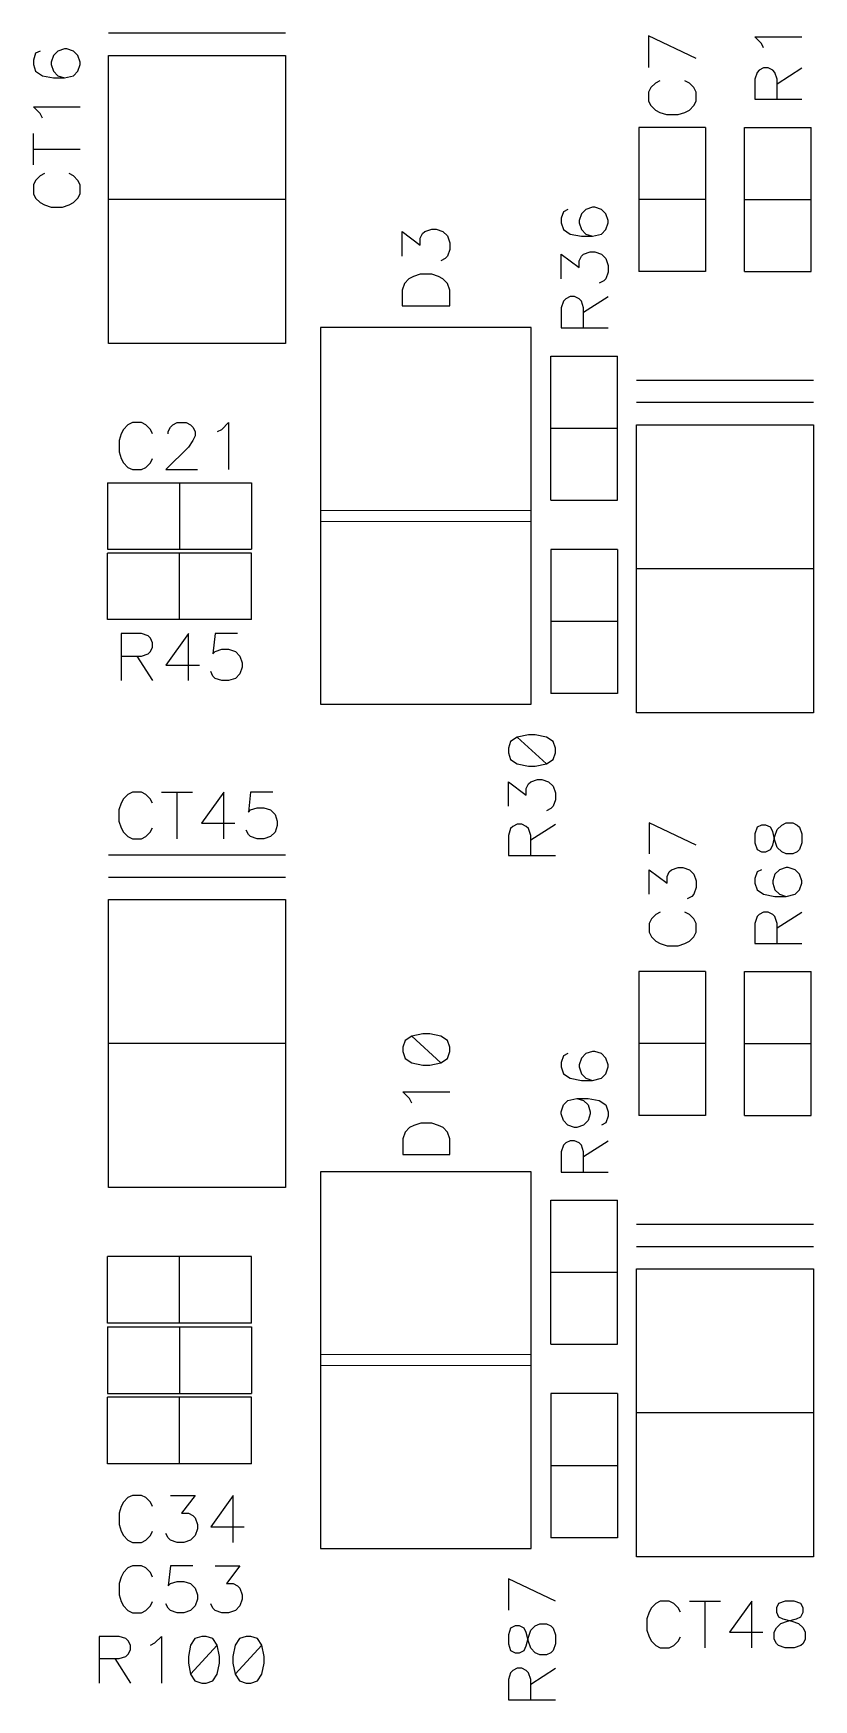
# Model space of a CAD drawing. Extents: x 295 to 953, y 10 to 290.
# Drawn here: x 788 to 819, y 157.2 to 223.4 of the extents above; entities that cross this region are included whole.
import ezdxf

# ---------------------------------------------------------------- set-up
doc = ezdxf.new("R2010")
doc.units = 0
doc.header["$LTSCALE"] = 5
doc.header["$MEASUREMENT"] = 0
doc.layers.add('DV-DPO-A6_BSK', color=2, linetype='CONTINUOUS')

msp = doc.modelspace()

# ---------------------------------------------------------------- linework, layer by layer
at = {"layer": 'DV-DPO-A6_BSK', "color": 7}
for p, q in [((798.022, 223.402), (790.987, 223.402)), ((814.311, 222.407), (812.428, 223.307)), ((812.428, 223.307), (812.428, 222.05)), ((816.909, 223), (816.641, 223.268)), ((816.641, 223.268), (818.507, 223.268)), ((788.098, 222.609), (788.008, 222.34)), ((788.276, 222.692), (788.098, 222.609)), ((788.807, 222.519), (788.718, 222.251)), ((788.986, 222.692), (788.807, 222.519)), ((789.249, 222.782), (788.986, 222.692)), ((789.338, 222.782), (789.249, 222.782)), ((789.601, 222.692), (789.338, 222.782)), ((789.78, 222.519), (789.601, 222.692)), ((789.869, 222.251), (789.78, 222.519)), ((790.987, 211.086), (790.987, 222.525)), ((790.987, 222.525), (798.022, 222.525)), ((798.022, 222.525), (798.022, 211.086)), ((816.993, 222.826), (816.909, 223)), ((788.008, 222.34), (788.008, 222.161)), ((788.008, 222.161), (788.098, 221.899)), ((788.098, 221.899), (788.366, 221.72)), ((788.366, 221.72), (788.807, 221.631)), ((788.718, 222.251), (788.718, 222.161)), ((788.718, 222.161), (788.807, 221.899)), ((788.807, 221.899), (788.986, 221.72)), ((788.986, 221.72), (789.249, 221.631)), ((789.249, 221.631), (789.601, 221.72)), ((789.601, 221.72), (789.78, 221.899)), ((789.78, 221.899), (789.869, 222.161)), ((789.869, 222.161), (789.869, 222.251)), ((816.73, 221.849), (816.641, 221.58)), ((816.82, 221.938), (816.73, 221.849)), ((816.993, 222.027), (816.82, 221.938)), ((817.172, 222.027), (816.993, 222.027)), ((817.351, 221.938), (817.172, 222.027)), ((817.44, 221.849), (817.351, 221.938)), ((817.53, 221.58), (817.44, 221.849)), ((817.53, 221.402), (818.507, 222.027)), ((788.807, 221.631), (789.249, 221.631)), ((812.517, 221.245), (812.428, 221.066)), ((812.428, 221.066), (812.428, 220.709)), ((812.696, 221.424), (812.517, 221.245)), ((812.875, 221.513), (812.696, 221.424)), ((814.043, 221.424), (813.864, 221.513)), ((814.221, 221.245), (814.043, 221.424)), ((814.311, 221.066), (814.221, 221.245)), ((814.311, 220.709), (814.311, 221.066)), ((816.641, 221.58), (816.641, 220.781)), ((817.53, 220.781), (817.53, 221.58)), ((788.276, 220.217), (788.008, 220.485)), ((788.008, 220.485), (789.869, 220.485)), ((812.428, 220.709), (812.517, 220.53)), ((812.517, 220.53), (812.696, 220.351)), ((814.043, 220.351), (814.221, 220.53)), ((814.221, 220.53), (814.311, 220.709)), ((816.641, 220.781), (818.507, 220.781)), ((788.366, 220.038), (788.276, 220.217)), ((812.696, 220.351), (812.875, 220.262)), ((812.875, 220.262), (813.143, 220.172)), ((813.143, 220.172), (813.596, 220.172)), ((813.596, 220.172), (813.864, 220.262)), ((813.864, 220.262), (814.043, 220.351)), ((788.008, 218.183), (788.008, 219.423)), ((812.042, 219.664), (812.042, 213.942)), ((814.685, 219.664), (812.042, 219.664)), ((814.685, 219.664), (814.685, 213.942)), ((816.233, 213.942), (816.233, 219.664)), ((816.233, 219.664), (818.876, 219.664)), ((818.876, 213.942), (818.876, 219.664)), ((788.008, 218.803), (789.869, 218.803)), ((788.455, 217.831), (788.276, 217.741)), ((789.601, 217.741), (789.427, 217.831)), ((788.098, 217.563), (788.008, 217.389)), ((788.008, 217.389), (788.008, 217.032)), ((788.276, 217.741), (788.098, 217.563)), ((789.78, 217.563), (789.601, 217.741)), ((789.869, 217.389), (789.78, 217.563)), ((789.869, 217.032), (789.869, 217.389)), ((788.008, 217.032), (788.098, 216.858)), ((788.098, 216.858), (788.276, 216.68)), ((788.276, 216.68), (788.455, 216.59)), ((788.455, 216.59), (788.718, 216.501)), ((788.718, 216.501), (789.159, 216.501)), ((789.159, 216.501), (789.427, 216.59)), ((789.427, 216.59), (789.601, 216.68)), ((789.601, 216.68), (789.78, 216.858)), ((789.78, 216.858), (789.869, 217.032)), ((798.022, 216.803), (790.987, 216.803)), ((810.198, 216.495), (809.935, 216.406)), ((810.287, 216.495), (810.198, 216.495)), ((810.556, 216.406), (810.287, 216.495)), ((814.685, 216.803), (812.042, 216.803)), ((816.233, 216.803), (818.876, 216.803)), ((809.047, 216.316), (808.958, 216.054)), ((808.958, 216.054), (808.958, 215.875)), ((808.958, 215.875), (809.047, 215.607)), ((809.226, 216.406), (809.047, 216.316)), ((809.757, 216.227), (809.667, 215.964)), ((809.667, 215.964), (809.667, 215.875)), ((809.667, 215.875), (809.757, 215.607)), ((809.935, 216.406), (809.757, 216.227)), ((810.735, 216.227), (810.556, 216.406)), ((810.824, 215.964), (810.735, 216.227)), ((810.735, 215.607), (810.824, 215.875)), ((810.824, 215.875), (810.824, 215.964)), ((802.649, 214.545), (802.649, 215.534)), ((802.649, 215.534), (803.364, 214.992)), ((803.364, 215.266), (803.453, 215.445)), ((803.364, 214.992), (803.364, 215.266)), ((803.453, 215.445), (803.543, 215.534)), ((803.543, 215.534), (803.817, 215.624)), ((803.817, 215.624), (803.995, 215.624)), ((803.995, 215.624), (804.264, 215.534)), ((804.264, 215.534), (804.442, 215.355)), ((804.442, 215.355), (804.532, 215.081)), ((809.047, 215.607), (809.31, 215.428)), ((809.31, 215.428), (809.757, 215.344)), ((809.757, 215.607), (809.935, 215.428)), ((809.757, 215.344), (810.198, 215.344)), ((809.935, 215.428), (810.198, 215.344)), ((810.198, 215.344), (810.556, 215.428)), ((810.556, 215.428), (810.735, 215.607)), ((804.353, 214.456), (804.174, 214.366)), ((804.442, 214.545), (804.353, 214.456)), ((804.532, 214.813), (804.442, 214.545)), ((804.532, 215.081), (804.532, 214.813)), ((808.958, 213.657), (808.958, 214.629)), ((808.958, 214.629), (809.667, 214.098)), ((809.667, 214.366), (809.757, 214.545)), ((809.757, 214.545), (809.846, 214.629)), ((809.846, 214.629), (810.109, 214.718)), ((810.109, 214.718), (810.287, 214.718)), ((810.287, 214.718), (810.556, 214.629)), ((810.556, 214.629), (810.735, 214.456)), ((810.735, 214.456), (810.824, 214.187)), ((803.364, 213.83), (803.096, 213.74)), ((803.817, 213.83), (803.364, 213.83)), ((804.085, 213.74), (803.817, 213.83)), ((809.667, 214.098), (809.667, 214.366)), ((810.824, 213.919), (810.735, 213.657)), ((810.824, 214.187), (810.824, 213.919)), ((814.685, 213.942), (812.042, 213.942)), ((816.233, 213.942), (818.876, 213.942)), ((802.738, 213.472), (802.649, 213.204)), ((802.649, 213.204), (802.649, 212.578)), ((802.917, 213.651), (802.738, 213.472)), ((803.096, 213.74), (802.917, 213.651)), ((804.264, 213.651), (804.085, 213.74)), ((804.442, 213.472), (804.264, 213.651)), ((804.532, 213.204), (804.442, 213.472)), ((804.532, 212.578), (804.532, 213.204)), ((810.645, 213.567), (810.466, 213.478)), ((810.735, 213.657), (810.645, 213.567)), ((802.649, 212.578), (804.532, 212.578)), ((809.047, 212.768), (808.958, 212.5)), ((808.958, 212.5), (808.958, 211.701)), ((809.136, 212.857), (809.047, 212.768)), ((809.31, 212.947), (809.136, 212.857)), ((809.488, 212.947), (809.31, 212.947)), ((809.667, 212.857), (809.488, 212.947)), ((809.757, 212.768), (809.667, 212.857)), ((809.846, 212.5), (809.757, 212.768)), ((809.846, 212.321), (810.824, 212.947)), ((809.846, 211.701), (809.846, 212.5)), ((799.402, 211.712), (799.402, 196.753)), ((807.767, 211.712), (799.402, 211.712)), ((807.767, 196.753), (807.767, 211.712)), ((808.958, 211.701), (810.824, 211.701)), ((798.022, 211.086), (790.987, 211.086)), ((808.55, 204.861), (808.55, 210.583)), ((808.55, 210.583), (811.193, 210.583)), ((811.193, 204.861), (811.193, 210.583)), ((818.977, 209.616), (811.942, 209.616)), ((818.977, 208.734), (811.942, 208.734)), ((791.763, 207.851), (791.584, 207.672)), ((791.942, 207.94), (791.763, 207.851)), ((792.294, 207.94), (791.942, 207.94)), ((792.473, 207.851), (792.294, 207.94)), ((792.652, 207.672), (792.473, 207.851)), ((793.451, 207.761), (793.54, 207.851)), ((793.54, 207.851), (793.719, 207.94)), ((793.719, 207.94), (794.071, 207.94)), ((794.071, 207.94), (794.25, 207.851)), ((794.25, 207.851), (794.339, 207.761)), ((795.49, 207.672), (795.759, 207.94)), ((795.759, 207.94), (795.759, 206.074)), ((811.942, 196.418), (811.942, 207.856)), ((811.942, 207.856), (818.977, 207.856)), ((818.977, 207.856), (818.977, 196.418)), ((791.495, 207.493), (791.411, 207.23)), ((791.411, 207.23), (791.411, 206.783)), ((791.584, 207.672), (791.495, 207.493)), ((792.741, 207.493), (792.652, 207.672)), ((793.361, 207.582), (793.451, 207.761)), ((793.361, 207.493), (793.361, 207.582)), ((794.339, 207.23), (794.161, 206.962)), ((794.339, 207.761), (794.429, 207.582)), ((794.429, 207.409), (794.339, 207.23)), ((794.429, 207.582), (794.429, 207.409)), ((795.317, 207.582), (795.49, 207.672)), ((808.55, 207.722), (811.193, 207.722)), ((791.411, 206.783), (791.495, 206.521)), ((791.495, 206.521), (791.584, 206.342)), ((792.652, 206.342), (792.741, 206.521)), ((794.161, 206.962), (793.272, 206.074)), ((791.584, 206.342), (791.763, 206.163)), ((791.763, 206.163), (791.942, 206.074)), ((791.942, 206.074), (792.294, 206.074)), ((792.294, 206.074), (792.473, 206.163)), ((792.473, 206.163), (792.652, 206.342)), ((793.272, 206.074), (794.518, 206.074)), ((790.947, 205.554), (796.664, 205.554)), ((790.947, 205.554), (790.947, 202.911)), ((793.803, 205.554), (793.803, 202.911)), ((796.664, 205.554), (796.664, 202.911)), ((808.55, 204.861), (811.193, 204.861)), ((807.762, 204.442), (799.402, 204.453)), ((807.767, 204.012), (799.402, 204)), ((790.947, 202.911), (796.664, 202.911)), ((796.664, 202.76), (790.947, 202.76)), ((790.947, 200.117), (790.947, 202.76)), ((793.803, 200.117), (793.803, 202.76)), ((796.664, 200.117), (796.664, 202.76)), ((808.55, 202.9), (808.55, 197.178)), ((811.193, 202.9), (808.55, 202.9)), ((811.193, 202.9), (811.193, 197.178)), ((818.977, 202.134), (811.942, 202.134)), ((796.664, 200.117), (790.947, 200.117)), ((811.193, 200.039), (808.55, 200.039)), ((792.294, 199.558), (791.495, 199.558)), ((791.495, 199.558), (791.495, 197.692)), ((792.562, 199.469), (792.294, 199.558)), ((792.652, 199.379), (792.562, 199.469)), ((792.741, 199.2), (792.652, 199.379)), ((794.161, 199.558), (793.272, 198.312)), ((794.161, 197.692), (794.161, 199.558)), ((795.228, 199.558), (795.138, 198.759)), ((796.116, 199.558), (795.228, 199.558)), ((791.495, 198.67), (792.294, 198.67)), ((792.121, 198.67), (792.741, 197.692)), ((792.294, 198.67), (792.562, 198.759)), ((792.562, 198.759), (792.652, 198.848)), ((792.652, 198.848), (792.741, 199.027)), ((792.741, 199.027), (792.741, 199.2)), ((795.138, 198.759), (795.228, 198.848)), ((795.228, 198.848), (795.49, 198.938)), ((795.49, 198.938), (795.759, 198.938)), ((795.759, 198.938), (796.027, 198.848)), ((796.027, 198.848), (796.2, 198.67)), ((796.2, 198.67), (796.29, 198.401)), ((793.272, 198.312), (794.602, 198.312)), ((795.138, 197.87), (795.049, 198.049)), ((796.2, 197.96), (796.027, 197.781)), ((796.29, 198.228), (796.2, 197.96)), ((796.29, 198.401), (796.29, 198.228)), ((795.228, 197.781), (795.138, 197.87)), ((795.49, 197.692), (795.228, 197.781)), ((795.759, 197.692), (795.49, 197.692)), ((796.027, 197.781), (795.759, 197.692)), ((799.402, 196.753), (807.767, 196.753)), ((811.193, 197.178), (808.55, 197.178)), ((818.977, 196.418), (811.942, 196.418)), ((806.951, 195.272), (806.862, 195.009)), ((807.214, 195.451), (806.951, 195.272)), ((807.661, 195.54), (807.214, 195.451)), ((807.214, 195.451), (808.371, 194.389)), ((807.929, 195.54), (807.661, 195.54)), ((808.371, 195.451), (807.929, 195.54)), ((808.639, 195.272), (808.371, 195.451)), ((808.728, 195.009), (808.639, 195.272)), ((806.862, 195.009), (806.862, 194.831)), ((806.862, 194.831), (806.951, 194.562)), ((808.639, 194.562), (808.728, 194.831)), ((808.728, 194.831), (808.728, 195.009)), ((806.951, 194.562), (807.214, 194.389)), ((807.214, 194.389), (807.661, 194.3)), ((807.661, 194.3), (807.929, 194.3)), ((807.929, 194.3), (808.371, 194.389)), ((808.371, 194.389), (808.639, 194.562)), ((791.937, 193.26), (791.763, 193.171)), ((792.294, 193.26), (791.937, 193.26)), ((792.467, 193.171), (792.294, 193.26)), ((793.088, 193.26), (794.328, 193.26)), ((793.708, 193.26), (793.708, 191.405)), ((795.563, 193.26), (794.68, 192.025)), ((795.563, 191.405), (795.563, 193.26)), ((796.625, 193.26), (796.541, 192.467)), ((797.513, 193.26), (796.625, 193.26)), ((806.862, 192.702), (806.862, 193.674)), ((806.862, 193.674), (807.572, 193.143)), ((807.572, 193.411), (807.661, 193.59)), ((807.572, 193.143), (807.572, 193.411)), ((807.661, 193.59), (807.751, 193.674)), ((807.751, 193.674), (808.013, 193.763)), ((808.013, 193.763), (808.192, 193.763)), ((808.192, 193.763), (808.46, 193.674)), ((808.46, 193.674), (808.639, 193.501)), ((808.639, 193.501), (808.728, 193.232)), ((791.495, 192.819), (791.406, 192.556)), ((791.584, 192.998), (791.495, 192.819)), ((791.763, 193.171), (791.584, 192.998)), ((792.646, 192.998), (792.467, 193.171)), ((792.736, 192.819), (792.646, 192.998)), ((796.625, 192.556), (796.893, 192.64)), ((796.893, 192.64), (797.156, 192.64)), ((797.156, 192.64), (797.424, 192.556)), ((808.55, 192.612), (808.371, 192.523)), ((808.639, 192.702), (808.55, 192.612)), ((808.728, 192.964), (808.639, 192.702)), ((808.728, 193.232), (808.728, 192.964)), ((791.406, 192.556), (791.406, 192.115)), ((791.406, 192.115), (791.495, 191.847)), ((794.68, 192.025), (796.01, 192.025)), ((796.541, 192.467), (796.625, 192.556)), ((797.424, 192.556), (797.603, 192.377)), ((797.603, 192.377), (797.687, 192.115)), ((797.687, 191.936), (797.603, 191.668)), ((797.687, 192.115), (797.687, 191.936)), ((807.214, 191.992), (807.041, 191.902)), ((807.393, 191.992), (807.214, 191.992)), ((807.572, 191.902), (807.393, 191.992)), ((807.751, 191.366), (808.728, 191.992)), ((814.316, 191.159), (812.45, 192.048)), ((812.45, 192.048), (812.45, 190.807)), ((816.909, 191.958), (816.73, 191.869)), ((817.083, 191.958), (816.909, 191.958)), ((817.261, 191.869), (817.083, 191.958)), ((817.53, 191.78), (817.708, 191.958)), ((817.708, 191.958), (817.882, 192.048)), ((817.882, 192.048), (818.15, 192.048)), ((818.15, 192.048), (818.329, 191.958)), ((818.329, 191.958), (818.418, 191.869)), ((791.495, 191.847), (791.584, 191.668)), ((791.584, 191.668), (791.763, 191.495)), ((791.763, 191.495), (791.937, 191.405)), ((791.937, 191.405), (792.294, 191.405)), ((792.294, 191.405), (792.467, 191.495)), ((792.467, 191.495), (792.646, 191.668)), ((792.646, 191.668), (792.736, 191.847)), ((796.541, 191.584), (796.452, 191.757)), ((796.625, 191.495), (796.541, 191.584)), ((796.893, 191.405), (796.625, 191.495)), ((797.156, 191.405), (796.893, 191.405)), ((797.424, 191.495), (797.156, 191.405)), ((797.603, 191.668), (797.424, 191.495)), ((806.951, 191.813), (806.862, 191.545)), ((806.862, 191.545), (806.862, 190.746)), ((807.041, 191.902), (806.951, 191.813)), ((807.661, 191.813), (807.572, 191.902)), ((807.751, 191.545), (807.661, 191.813)), ((807.751, 190.746), (807.751, 191.545)), ((816.73, 191.869), (816.641, 191.606)), ((816.641, 191.606), (816.641, 191.249)), ((817.351, 191.696), (817.261, 191.869)), ((817.44, 191.338), (817.351, 191.696)), ((817.351, 191.159), (817.44, 191.517)), ((817.44, 191.517), (817.53, 191.78)), ((817.53, 191.07), (817.44, 191.338)), ((818.418, 191.869), (818.507, 191.606)), ((818.507, 191.606), (818.507, 191.249)), ((798.022, 190.757), (790.987, 190.757)), ((806.862, 190.746), (808.728, 190.746)), ((816.641, 191.249), (816.73, 190.98)), ((816.73, 190.98), (816.909, 190.897)), ((816.909, 190.897), (817.083, 190.897)), ((817.083, 190.897), (817.261, 190.98)), ((817.261, 190.98), (817.351, 191.159)), ((817.708, 190.897), (817.53, 191.07)), ((817.882, 190.807), (817.708, 190.897)), ((818.15, 190.807), (817.882, 190.807)), ((818.329, 190.897), (818.15, 190.807)), ((818.418, 190.98), (818.329, 190.897)), ((818.507, 191.249), (818.418, 190.98)), ((812.45, 189.209), (812.45, 190.181)), ((812.45, 190.181), (813.16, 189.651)), ((813.16, 189.919), (813.249, 190.098)), ((813.249, 190.098), (813.339, 190.181)), ((813.339, 190.181), (813.601, 190.271)), ((813.601, 190.271), (813.78, 190.271)), ((813.78, 190.271), (814.048, 190.181)), ((814.048, 190.181), (814.227, 190.008)), ((814.227, 190.008), (814.316, 189.74)), ((816.73, 190.098), (816.641, 189.829)), ((816.909, 190.181), (816.73, 190.098)), ((817.44, 190.008), (817.351, 189.74)), ((817.619, 190.181), (817.44, 190.008)), ((817.882, 190.271), (817.619, 190.181)), ((817.971, 190.271), (817.882, 190.271)), ((818.239, 190.181), (817.971, 190.271)), ((818.418, 190.008), (818.239, 190.181)), ((818.507, 189.74), (818.418, 190.008)), ((798.022, 189.874), (790.987, 189.874)), ((813.16, 189.651), (813.16, 189.919)), ((814.316, 189.472), (814.227, 189.209)), ((814.316, 189.74), (814.316, 189.472)), ((816.641, 189.829), (816.641, 189.651)), ((816.641, 189.651), (816.73, 189.388)), ((816.73, 189.388), (816.993, 189.209)), ((817.351, 189.74), (817.351, 189.651)), ((817.351, 189.651), (817.44, 189.388)), ((817.44, 189.388), (817.619, 189.209)), ((818.239, 189.209), (818.418, 189.388)), ((818.418, 189.388), (818.507, 189.651)), ((818.507, 189.651), (818.507, 189.74)), ((790.987, 177.558), (790.987, 188.997)), ((790.987, 188.997), (798.022, 188.997)), ((798.022, 188.997), (798.022, 177.558)), ((814.138, 189.12), (813.959, 189.03)), ((814.227, 189.209), (814.138, 189.12)), ((816.993, 189.209), (817.44, 189.12)), ((817.44, 189.12), (817.882, 189.12)), ((817.619, 189.209), (817.882, 189.12)), ((817.882, 189.12), (818.239, 189.209)), ((812.539, 188.231), (812.45, 188.052)), ((812.45, 188.052), (812.45, 187.7)), ((812.718, 188.41), (812.539, 188.231)), ((812.892, 188.499), (812.718, 188.41)), ((814.048, 188.41), (813.869, 188.499)), ((814.227, 188.231), (814.048, 188.41)), ((814.316, 188.052), (814.227, 188.231)), ((814.316, 187.7), (814.316, 188.052)), ((816.73, 188.321), (816.641, 188.052)), ((816.641, 188.052), (816.641, 187.253)), ((816.82, 188.41), (816.73, 188.321)), ((816.993, 188.499), (816.82, 188.41)), ((817.172, 188.499), (816.993, 188.499)), ((817.351, 188.41), (817.172, 188.499)), ((817.44, 188.321), (817.351, 188.41)), ((817.53, 188.052), (817.44, 188.321)), ((817.53, 187.874), (818.507, 188.499)), ((817.53, 187.253), (817.53, 188.052)), ((812.45, 187.7), (812.539, 187.521)), ((812.539, 187.521), (812.718, 187.343)), ((812.718, 187.343), (812.892, 187.253)), ((813.869, 187.253), (814.048, 187.343)), ((814.048, 187.343), (814.227, 187.521)), ((814.227, 187.521), (814.316, 187.7)), ((812.892, 187.253), (813.16, 187.164)), ((813.16, 187.164), (813.601, 187.164)), ((813.601, 187.164), (813.869, 187.253)), ((816.641, 187.253), (818.507, 187.253)), ((812.042, 186.136), (812.042, 180.414)), ((814.685, 186.136), (812.042, 186.136)), ((814.685, 186.136), (814.685, 180.414)), ((816.233, 180.414), (816.233, 186.136)), ((816.233, 186.136), (818.876, 186.136)), ((818.876, 180.414), (818.876, 186.136)), ((802.76, 183.398), (802.671, 183.135)), ((803.023, 183.576), (802.76, 183.398)), ((803.47, 183.666), (803.023, 183.576)), ((803.023, 183.576), (804.18, 182.515)), ((803.738, 183.666), (803.47, 183.666)), ((804.18, 183.576), (803.738, 183.666)), ((804.448, 183.398), (804.18, 183.576)), ((804.537, 183.135), (804.448, 183.398)), ((798.022, 183.275), (790.987, 183.275)), ((802.671, 183.135), (802.671, 182.956)), ((802.671, 182.956), (802.76, 182.688)), ((802.76, 182.688), (803.023, 182.515)), ((804.18, 182.515), (804.448, 182.688)), ((804.448, 182.688), (804.537, 182.956)), ((804.537, 182.956), (804.537, 183.135)), ((809.047, 182.788), (808.958, 182.526)), ((809.226, 182.878), (809.047, 182.788)), ((809.757, 182.699), (809.667, 182.436)), ((809.935, 182.878), (809.757, 182.699)), ((810.198, 182.967), (809.935, 182.878)), ((810.287, 182.967), (810.198, 182.967)), ((810.556, 182.878), (810.287, 182.967)), ((810.735, 182.699), (810.556, 182.878)), ((810.824, 182.436), (810.735, 182.699)), ((814.685, 183.275), (812.042, 183.275)), ((816.233, 183.275), (818.876, 183.275)), ((803.023, 182.515), (803.47, 182.425)), ((803.47, 182.425), (803.738, 182.425)), ((803.738, 182.425), (804.18, 182.515)), ((808.958, 182.526), (808.958, 182.347)), ((808.958, 182.347), (809.047, 182.079)), ((809.047, 182.079), (809.31, 181.9)), ((809.667, 182.436), (809.667, 182.347)), ((809.667, 182.347), (809.757, 182.079)), ((809.757, 182.079), (809.935, 181.9)), ((810.556, 181.9), (810.735, 182.079)), ((810.735, 182.079), (810.824, 182.347)), ((810.824, 182.347), (810.824, 182.436)), ((802.939, 181.09), (802.671, 181.358)), ((802.671, 181.358), (804.537, 181.358)), ((809.31, 181.9), (809.757, 181.816)), ((809.757, 181.816), (810.198, 181.816)), ((809.935, 181.9), (810.198, 181.816)), ((810.198, 181.816), (810.556, 181.9)), ((803.023, 180.916), (802.939, 181.09)), ((808.958, 180.57), (809.047, 180.838)), ((809.047, 180.838), (809.226, 181.017)), ((809.226, 181.017), (809.578, 181.101)), ((809.578, 181.101), (809.846, 181.017)), ((809.578, 181.101), (810.025, 181.101)), ((809.846, 181.017), (810.025, 180.838)), ((810.025, 181.101), (810.466, 181.017)), ((810.025, 180.838), (810.109, 180.57)), ((810.466, 181.017), (810.735, 180.838)), ((810.735, 180.838), (810.824, 180.57)), ((803.113, 180.028), (802.939, 179.939)), ((803.381, 180.117), (803.113, 180.028)), ((803.822, 180.117), (803.381, 180.117)), ((804.09, 180.028), (803.822, 180.117)), ((804.269, 179.939), (804.09, 180.028)), ((808.958, 180.481), (808.958, 180.57)), ((809.047, 180.218), (808.958, 180.481)), ((809.226, 180.039), (809.047, 180.218)), ((809.488, 179.95), (809.226, 180.039)), ((809.846, 180.039), (809.578, 179.95)), ((810.025, 180.218), (809.846, 180.039)), ((810.109, 180.481), (810.025, 180.218)), ((810.109, 180.57), (810.109, 180.481)), ((810.735, 180.129), (810.556, 180.039)), ((810.824, 180.391), (810.735, 180.129)), ((810.824, 180.57), (810.824, 180.391)), ((814.685, 180.414), (812.042, 180.414)), ((816.233, 180.414), (818.876, 180.414)), ((802.76, 179.76), (802.671, 179.492)), ((802.671, 179.492), (802.671, 178.871)), ((802.939, 179.939), (802.76, 179.76)), ((804.448, 179.76), (804.269, 179.939)), ((804.537, 179.492), (804.448, 179.76)), ((804.537, 178.871), (804.537, 179.492)), ((809.31, 179.419), (809.136, 179.329)), ((809.488, 179.419), (809.31, 179.419)), ((809.578, 179.95), (809.488, 179.95)), ((809.667, 179.329), (809.488, 179.419)), ((809.846, 178.793), (810.824, 179.419)), ((802.671, 178.871), (804.537, 178.871)), ((809.047, 179.24), (808.958, 178.972)), ((808.958, 178.972), (808.958, 178.173)), ((809.136, 179.329), (809.047, 179.24)), ((809.757, 179.24), (809.667, 179.329)), ((809.846, 178.972), (809.757, 179.24)), ((809.846, 178.173), (809.846, 178.972)), ((799.402, 178.184), (799.402, 163.225)), ((807.767, 178.184), (799.402, 178.184)), ((807.767, 163.225), (807.767, 178.184)), ((808.958, 178.173), (810.824, 178.173)), ((798.022, 177.558), (790.987, 177.558)), ((808.55, 171.333), (808.55, 177.055)), ((808.55, 177.055), (811.193, 177.055)), ((811.193, 171.333), (811.193, 177.055)), ((818.977, 176.088), (811.942, 176.088)), ((796.664, 174.82), (790.947, 174.82)), ((790.947, 172.177), (790.947, 174.82)), ((793.803, 172.177), (793.803, 174.82)), ((796.664, 172.177), (796.664, 174.82)), ((818.977, 175.206), (811.942, 175.206)), ((808.55, 174.194), (811.193, 174.194)), ((811.942, 162.89), (811.942, 174.328)), ((811.942, 174.328), (818.977, 174.328)), ((818.977, 174.328), (818.977, 162.89)), ((796.664, 172.177), (790.947, 172.177)), ((790.947, 172.026), (796.664, 172.026)), ((790.947, 172.026), (790.947, 169.383)), ((793.803, 172.026), (793.803, 169.383)), ((796.664, 172.026), (796.664, 169.383)), ((807.762, 170.914), (799.402, 170.925)), ((808.55, 171.333), (811.193, 171.333)), ((807.767, 170.484), (799.402, 170.472)), ((790.947, 169.383), (796.664, 169.383)), ((796.664, 169.232), (790.947, 169.232)), ((790.947, 166.589), (790.947, 169.232)), ((793.803, 166.589), (793.803, 169.232)), ((796.664, 166.589), (796.664, 169.232)), ((808.55, 169.372), (808.55, 163.65)), ((811.193, 169.372), (808.55, 169.372)), ((811.193, 169.372), (811.193, 163.65)), ((818.977, 168.606), (811.942, 168.606)), ((796.664, 166.589), (790.947, 166.589)), ((811.193, 166.511), (808.55, 166.511)), ((791.495, 164.884), (791.411, 164.622)), ((791.584, 165.063), (791.495, 164.884)), ((791.763, 165.242), (791.584, 165.063)), ((791.942, 165.332), (791.763, 165.242)), ((792.294, 165.332), (791.942, 165.332)), ((792.473, 165.242), (792.294, 165.332)), ((792.652, 165.063), (792.473, 165.242)), ((792.741, 164.884), (792.652, 165.063)), ((793.451, 165.332), (794.429, 165.332)), ((794.429, 165.332), (793.892, 164.622)), ((795.938, 165.332), (795.049, 164.085)), ((795.938, 163.465), (795.938, 165.332)), ((791.411, 164.622), (791.411, 164.175)), ((791.411, 164.175), (791.495, 163.912)), ((793.892, 164.622), (794.161, 164.622)), ((794.161, 164.622), (794.339, 164.532)), ((794.339, 164.532), (794.429, 164.443)), ((794.429, 164.443), (794.518, 164.175)), ((794.518, 164.175), (794.518, 164.002)), ((791.495, 163.912), (791.584, 163.733)), ((791.584, 163.733), (791.763, 163.555)), ((791.763, 163.555), (791.942, 163.465)), ((792.294, 163.465), (792.473, 163.555)), ((792.473, 163.555), (792.652, 163.733)), ((792.652, 163.733), (792.741, 163.912)), ((793.361, 163.644), (793.272, 163.823)), ((793.451, 163.555), (793.361, 163.644)), ((793.719, 163.465), (793.451, 163.555)), ((794.25, 163.555), (793.982, 163.465)), ((794.429, 163.733), (794.25, 163.555)), ((794.518, 164.002), (794.429, 163.733)), ((795.049, 164.085), (796.379, 164.085)), ((811.193, 163.65), (808.55, 163.65)), ((791.942, 163.465), (792.294, 163.465)), ((793.982, 163.465), (793.719, 163.465)), ((799.402, 163.225), (807.767, 163.225)), ((818.977, 162.89), (811.942, 162.89)), ((791.584, 162.269), (791.495, 162.09)), ((791.763, 162.448), (791.584, 162.269)), ((791.942, 162.538), (791.763, 162.448)), ((792.294, 162.538), (791.942, 162.538)), ((792.473, 162.448), (792.294, 162.538)), ((792.652, 162.269), (792.473, 162.448)), ((792.741, 162.09), (792.652, 162.269)), ((793.451, 162.538), (793.361, 161.738)), ((794.339, 162.538), (793.451, 162.538)), ((795.228, 162.538), (796.2, 162.538)), ((796.2, 162.538), (795.669, 161.828)), ((791.495, 162.09), (791.411, 161.828)), ((791.411, 161.828), (791.411, 161.381)), ((793.361, 161.738), (793.451, 161.828)), ((793.451, 161.828), (793.719, 161.917)), ((793.719, 161.917), (793.982, 161.917)), ((793.982, 161.917), (794.25, 161.828)), ((794.25, 161.828), (794.429, 161.649)), ((794.429, 161.649), (794.518, 161.381)), ((795.669, 161.828), (795.938, 161.828)), ((795.938, 161.828), (796.116, 161.738)), ((796.116, 161.738), (796.2, 161.649)), ((796.2, 161.649), (796.29, 161.381)), ((808.728, 161.124), (806.862, 162.012)), ((806.862, 162.012), (806.862, 160.772)), ((791.411, 161.381), (791.495, 161.118)), ((791.495, 161.118), (791.584, 160.939)), ((791.584, 160.939), (791.763, 160.761)), ((792.473, 160.761), (792.652, 160.939)), ((792.652, 160.939), (792.741, 161.118)), ((793.361, 160.85), (793.272, 161.029)), ((793.451, 160.761), (793.361, 160.85)), ((794.429, 160.939), (794.25, 160.761)), ((794.518, 161.208), (794.429, 160.939)), ((794.518, 161.381), (794.518, 161.208)), ((795.138, 160.85), (795.049, 161.029)), ((795.228, 160.761), (795.138, 160.85)), ((796.2, 160.939), (796.027, 160.761)), ((796.29, 161.208), (796.2, 160.939)), ((796.29, 161.381), (796.29, 161.208)), ((812.539, 160.867), (812.45, 160.688)), ((812.718, 161.04), (812.539, 160.867)), ((812.892, 161.129), (812.718, 161.04)), ((813.249, 161.129), (812.892, 161.129)), ((813.422, 161.04), (813.249, 161.129)), ((813.601, 160.867), (813.422, 161.04)), ((813.691, 160.688), (813.601, 160.867)), ((814.043, 161.129), (815.283, 161.129)), ((814.663, 161.129), (814.663, 159.274)), ((816.518, 161.129), (815.635, 159.894)), ((816.518, 159.274), (816.518, 161.129)), ((817.58, 161.04), (817.496, 160.867)), ((817.496, 160.867), (817.496, 160.688)), ((817.848, 161.129), (817.58, 161.04)), ((818.2, 161.129), (817.848, 161.129)), ((818.468, 161.04), (818.2, 161.129)), ((818.558, 160.867), (818.468, 161.04)), ((818.558, 160.688), (818.558, 160.867)), ((791.763, 160.761), (791.942, 160.671)), ((791.942, 160.671), (792.294, 160.671)), ((792.294, 160.671), (792.473, 160.761)), ((793.719, 160.671), (793.451, 160.761)), ((793.982, 160.671), (793.719, 160.671)), ((794.25, 160.761), (793.982, 160.671)), ((795.49, 160.671), (795.228, 160.761)), ((795.759, 160.671), (795.49, 160.671)), ((796.027, 160.761), (795.759, 160.671)), ((807.929, 160.146), (808.103, 160.235)), ((808.103, 160.235), (808.371, 160.235)), ((808.371, 160.235), (808.55, 160.146)), ((812.45, 160.688), (812.361, 160.425)), ((812.361, 160.425), (812.361, 159.984)), ((817.496, 160.688), (817.58, 160.509)), ((817.496, 160.068), (817.669, 160.246)), ((817.58, 160.509), (817.759, 160.425)), ((817.669, 160.246), (817.937, 160.336)), ((817.759, 160.425), (818.111, 160.336)), ((817.937, 160.336), (818.29, 160.425)), ((818.111, 160.336), (818.379, 160.246)), ((818.29, 160.425), (818.468, 160.509)), ((818.379, 160.246), (818.558, 160.068)), ((818.468, 160.509), (818.558, 160.688)), ((791.417, 159.732), (790.623, 159.732)), ((790.623, 159.732), (790.623, 157.877)), ((791.685, 159.643), (791.417, 159.732)), ((791.774, 159.554), (791.685, 159.643)), ((791.858, 159.38), (791.774, 159.554)), ((792.831, 159.47), (793.099, 159.732)), ((793.099, 159.732), (793.099, 157.877)), ((794.423, 159.643), (794.25, 159.38)), ((794.691, 159.732), (794.423, 159.643)), ((794.865, 159.732), (794.691, 159.732)), ((795.133, 159.643), (794.865, 159.732)), ((795.306, 159.38), (795.133, 159.643)), ((796.195, 159.643), (796.016, 159.38)), ((796.457, 159.732), (796.195, 159.643)), ((796.636, 159.732), (796.457, 159.732)), ((796.899, 159.643), (796.636, 159.732)), ((797.077, 159.38), (796.899, 159.643)), ((806.951, 160.062), (806.862, 159.794)), ((806.862, 159.794), (806.862, 159.436)), ((807.13, 160.146), (806.951, 160.062)), ((807.304, 160.146), (807.13, 160.146)), ((807.482, 160.062), (807.304, 160.146)), ((807.572, 159.883), (807.482, 160.062)), ((807.661, 159.526), (807.572, 159.883)), ((807.572, 159.352), (807.661, 159.704)), ((807.661, 159.704), (807.751, 159.973)), ((807.751, 159.263), (807.661, 159.526)), ((807.751, 159.973), (807.929, 160.146)), ((808.55, 160.146), (808.639, 160.062)), ((808.639, 160.062), (808.728, 159.794)), ((808.728, 159.794), (808.728, 159.436)), ((812.361, 159.984), (812.45, 159.716)), ((812.45, 159.716), (812.539, 159.537)), ((812.539, 159.537), (812.718, 159.364)), ((813.422, 159.364), (813.601, 159.537)), ((813.601, 159.537), (813.691, 159.716)), ((815.635, 159.894), (816.965, 159.894)), ((817.407, 159.894), (817.496, 160.068)), ((817.407, 159.626), (817.407, 159.894)), ((817.496, 159.453), (817.407, 159.626)), ((818.558, 160.068), (818.642, 159.894)), ((818.642, 159.626), (818.558, 159.453)), ((818.642, 159.894), (818.642, 159.626)), ((790.623, 158.849), (791.417, 158.849)), ((791.244, 158.849), (791.858, 157.877)), ((791.417, 158.849), (791.685, 158.939)), ((791.685, 158.939), (791.774, 159.023)), ((791.774, 159.023), (791.858, 159.201)), ((791.858, 159.201), (791.858, 159.38)), ((792.657, 159.38), (792.831, 159.47)), ((794.25, 159.38), (794.161, 158.939)), ((794.161, 158.939), (794.161, 158.671)), ((795.306, 159.38), (794.25, 158.229)), ((795.395, 158.939), (795.306, 159.38)), ((795.395, 158.671), (795.395, 158.939)), ((796.016, 159.38), (795.926, 158.939)), ((795.926, 158.939), (795.926, 158.671)), ((797.077, 159.38), (796.016, 158.229)), ((797.167, 158.939), (797.077, 159.38)), ((797.167, 158.671), (797.167, 158.939)), ((806.862, 159.436), (806.951, 159.174)), ((806.951, 159.174), (807.13, 159.084)), ((807.13, 159.084), (807.304, 159.084)), ((807.304, 159.084), (807.482, 159.174)), ((807.482, 159.174), (807.572, 159.352)), ((807.929, 159.084), (807.751, 159.263)), ((808.103, 158.995), (807.929, 159.084)), ((808.371, 158.995), (808.103, 158.995)), ((808.55, 159.084), (808.371, 158.995)), ((808.639, 159.174), (808.55, 159.084)), ((808.728, 159.436), (808.639, 159.174)), ((812.718, 159.364), (812.892, 159.274)), ((812.892, 159.274), (813.249, 159.274)), ((813.249, 159.274), (813.422, 159.364)), ((817.58, 159.364), (817.496, 159.453)), ((817.848, 159.274), (817.58, 159.364)), ((818.2, 159.274), (817.848, 159.274)), ((818.468, 159.364), (818.2, 159.274)), ((818.558, 159.453), (818.468, 159.364)), ((794.161, 158.671), (794.25, 158.229)), ((794.25, 158.229), (794.423, 157.967)), ((795.133, 157.967), (795.306, 158.229)), ((795.306, 158.229), (795.395, 158.671)), ((795.926, 158.671), (796.016, 158.229)), ((796.016, 158.229), (796.195, 157.967)), ((796.899, 157.967), (797.077, 158.229)), ((797.077, 158.229), (797.167, 158.671)), ((806.951, 158.285), (806.862, 158.017)), ((807.041, 158.374), (806.951, 158.285)), ((807.214, 158.464), (807.041, 158.374)), ((807.393, 158.464), (807.214, 158.464)), ((807.572, 158.374), (807.393, 158.464)), ((807.661, 158.285), (807.572, 158.374)), ((807.751, 158.017), (807.661, 158.285)), ((807.751, 157.838), (808.728, 158.464)), ((794.423, 157.967), (794.691, 157.877)), ((794.691, 157.877), (794.865, 157.877)), ((794.865, 157.877), (795.133, 157.967)), ((796.195, 157.967), (796.457, 157.877)), ((796.457, 157.877), (796.636, 157.877)), ((796.636, 157.877), (796.899, 157.967)), ((806.862, 158.017), (806.862, 157.218)), ((807.751, 157.218), (807.751, 158.017)), ((806.862, 157.218), (808.728, 157.218))]:
    msp.add_line(p, q, dxfattribs=at)

doc.saveas('drawing.dxf')
